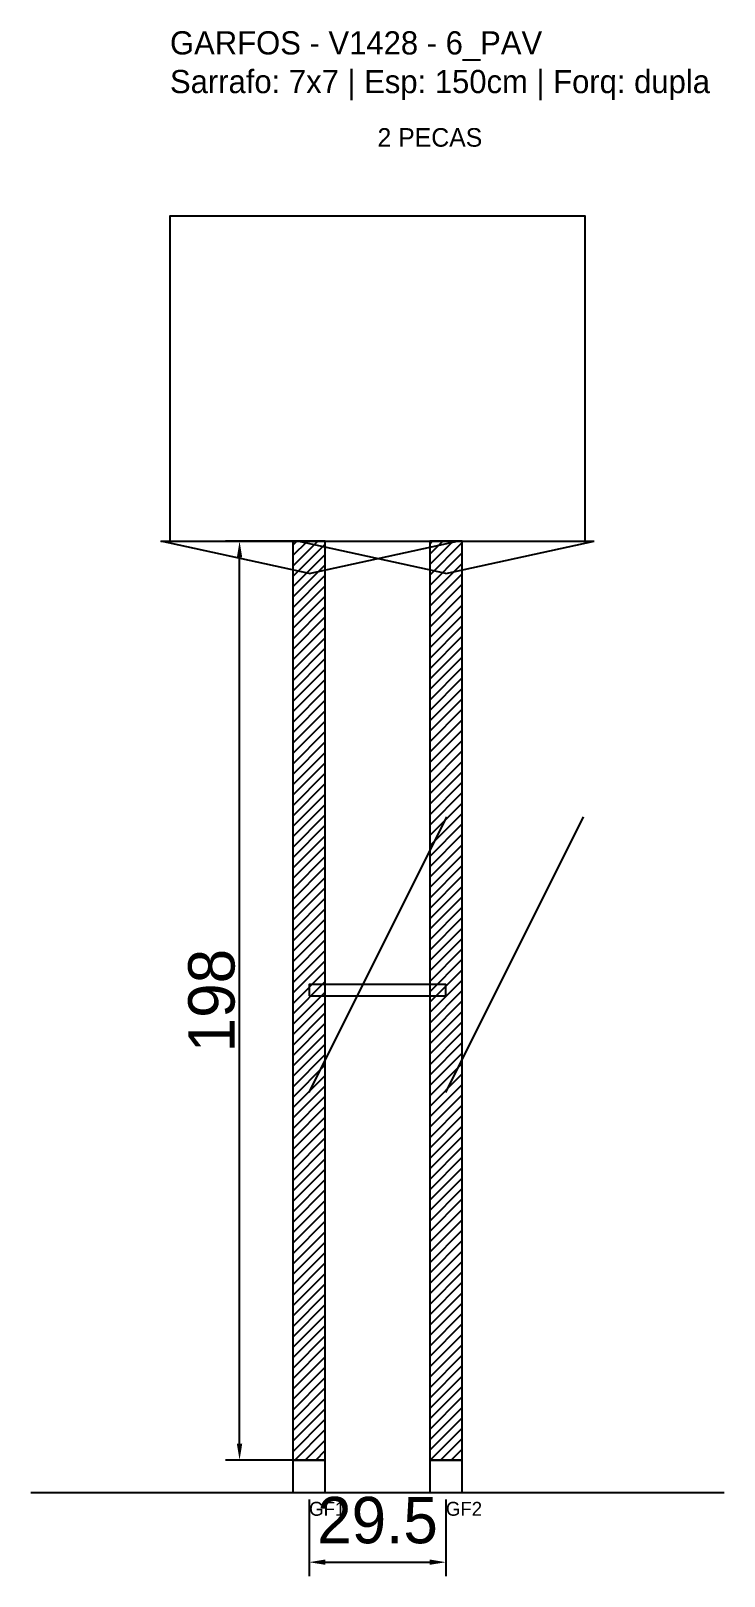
# Model space of a CAD drawing. Header units: metres. Extents: x -30 to 120, y -25 to 308.
import ezdxf

# ---------------------------------------------------------------- set-up
doc = ezdxf.new("R2010")
doc.units = ezdxf.units.M
for name, color, linetype in [('BARRA_ANCORAGEM', 1, 'Continuous'), ('COTA', 241, 'Continuous'), ('GARFOS OK', 3, 'Continuous'), ('NOME DA VIGA', 6, 'Continuous'), ('SARR_7x7', 40, 'Continuous'), ('TIRAS REESCORAMENTO', 252, 'Continuous'), ('VIGAS', 3, 'Continuous')]:
    doc.layers.add(name, color=color, linetype=linetype)
doc.dimstyles.new('EZ DXF', dxfattribs={"dimtxt": 10, "dimasz": 3.5, "dimexe": 3, "dimexo": 1.5, "dimgap": 1, "dimtad": 1, "dimdec": 1, "dimdsep": 46, "dimcen": 2.5, "dimazin": 3, "dimtfac": 1, "dimtmove": 0, "dimatfit": 3})

msp = doc.modelspace()

# ---------------------------------------------------------------- hatches: boundary and pattern name
at = {"layer": 'COTA'}
h = msp.add_hatch(dxfattribs=at)
h.set_pattern_fill('ANSI31', scale=0.5)
h.paths.add_polyline_path([(26.5, 0), (33.5, 0), (33.5, 198), (26.5, 198)])
h = msp.add_hatch(dxfattribs=at)
h.set_pattern_fill('ANSI31', scale=0.5)
h.paths.add_polyline_path([(56, 0), (63, 0), (63, 198), (56, 198)])

# ---------------------------------------------------------------- linework, layer by layer
at = {"layer": 'BARRA_ANCORAGEM'}
for p, q in [((30, 79.2), (59.7, 138.6)), ((59.5, 79.2), (89.2, 138.6))]:
    msp.add_line(p, q, dxfattribs=at)
at = {"layer": 'GARFOS OK'}
for p, q in [((30, 191), (-2, 198)), ((-2, 198), (62, 198)), ((59.5, 191), (27.5, 198)), ((27.5, 198), (91.5, 198)), ((30, 191), (62, 198)), ((59.5, 191), (91.5, 198))]:
    msp.add_line(p, q, dxfattribs=at)
at = {"layer": 'GARFOS OK', "linetype": 'CONTINUOUS'}
msp.add_line((-30, -7), (119.5, -7), dxfattribs=at)
at = {"layer": 'GARFOS OK'}
for points in [[(26.5, 0), (33.5, 0), (33.5, 198), (26.5, 198), (26.5, 0)], [(56, 0), (63, 0), (63, 198), (56, 198), (56, 0)]]:
    msp.add_lwpolyline(points, dxfattribs=at)
at = {"layer": 'SARR_7x7'}
for points in [[(26.5, -7), (33.5, -7), (33.5, 0), (26.5, 0), (26.5, -7)], [(56, -7), (63, -7), (63, 0), (56, 0), (56, -7)]]:
    msp.add_lwpolyline(points, dxfattribs=at)
at = {"layer": 'TIRAS REESCORAMENTO'}
msp.add_lwpolyline([(30, 100), (59.5, 100), (59.5, 102.5), (30, 102.5), (30, 100)], dxfattribs=at)
at = {"layer": 'VIGAS'}
msp.add_lwpolyline([(0, 198), (89.5, 198), (89.5, 268), (0, 268), (0, 198)], dxfattribs=at)

# ---------------------------------------------------------------- texts
at = {"layer": 'NOME DA VIGA'}
for s, height, p in [('2 PECAS', 4, (44.75, 283)), ('GF1', 3, (30, -12)), ('GF2', 3, (59.5, -12))]:
    msp.add_text(s, height=height, dxfattribs=at).set_placement(p)
at = {"layer": 'NOME DA VIGA', "insert": (0, 293), "char_height": 5, "attachment_point": 7}
msp.add_mtext('GARFOS - V1428 - 6_PAV\\PSarrafo: 7x7 | Esp: 150cm | Forq: dupla', dxfattribs=at)

# ---------------------------------------------------------------- dimensions: what is measured, and where the dimension line sits
at = {"layer": 'COTA'}
msp.add_linear_dim(base=(15, 0), p1=(30, 0), p2=(30, 198), angle=90, dimstyle='EZ DXF', dxfattribs=at).render()
msp.add_linear_dim(base=(30, -22), p1=(30, -7), p2=(59.5, -7), dimstyle='EZ DXF', dxfattribs=at).render()

doc.saveas('drawing.dxf')
